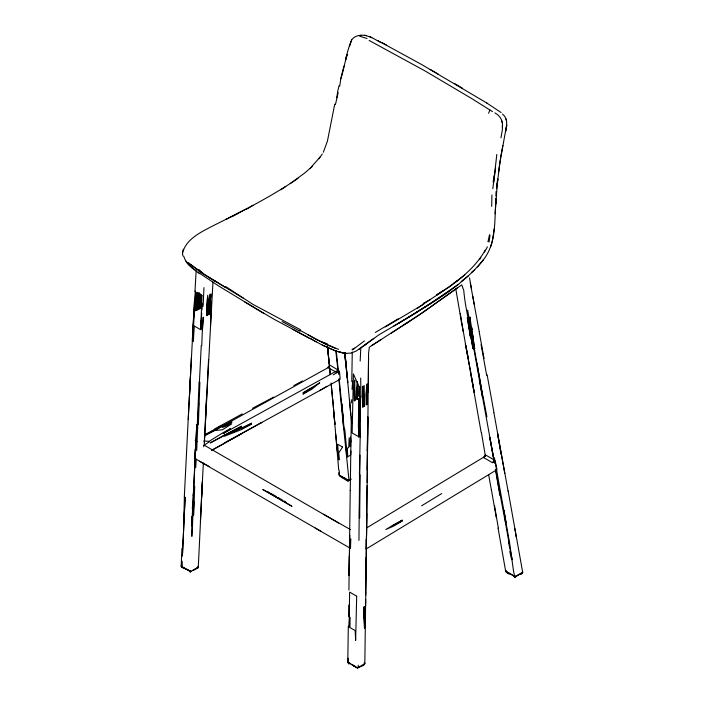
<?xml version="1.0" encoding="UTF-8"?>
<svg xmlns="http://www.w3.org/2000/svg" width="704" height="704" viewBox="0 0 704 704"><rect width="100%" height="100%" fill="white"/><g stroke="black" fill="none" stroke-linecap="round" stroke-linejoin="round"><path stroke-width="1.06" d="M183.806 520.186L184.395 496.258M359.964 455.154L359.374 518.082M365.385 627.343L365.2 616.836M348.929 590.049L349.298 556.178M367.286 470.166L367.734 417.182M368.262 392.357L368.562 353.54L369.31 347.186L423.5 312.092L457.398 287.866M210.883 297L210.901 294.906M352.264 352.018L351.789 381.709M366.23 557.286L366.414 536.052M366.485 540.012L366.96 491.392M366.538 535.762L367.083 485.681M367.074 491.198L367.734 432.687M359.41 474.716L360.175 437.342M360.043 421.608L360.642 397.03M358.952 540.408L359.577 474.751M360.958 396.986L360.703 378.03M359.709 518.003L359.894 474.751M365.675 599.377L364.83 663.634L364.276 664.708L362.78 665.412M365.719 595.241L366.37 548.513M366.494 535.955L366.766 513.586M367.919 416.979L367.162 469.674M491.911 194.973L491.709 206.404M350.24 490.582L351.331 416.574M350.222 490.398L349.114 575.626L349.782 535.295M348.788 616.642L348.806 605.07M357.606 382.659L357.368 399.115L357.042 388.23L356.884 399.423L356.479 388.564L357.306 381.471M358.538 436.867L359.251 398.314M367.761 432.406L368.553 357.421M182.503 253.686C185.478 238.392 203.086 231.132 215.565 224.523C243.813 210.575 271.982 196.108 298.047 178.323M203.139 306.231L203.958 287.61M348.304 626.287L347.794 662.138L350.354 663.758M367.136 482.539L367.338 469.982M365.631 605.95L365.842 592.425M365.763 592.143L366.018 576.233M398.86 323.242C428.622 304.454 461.305 287.584 483.586 259.53C496.452 243.065 494.358 220.906 495.88 201.37M495.968 195.941L496.038 191.594M191.532 536.087L196.768 424.512L191.752 525.994M193.706 514.985L194.7 486.235M367.18 450.85L367.541 432.898M198.37 424.468L199.892 382.254M351.578 402.838L351.657 399.714M485.276 456.28L485.285 454.81L494.199 459.976L494.366 461.525L492.624 462.783L483.525 457.53M211.279 307.622L210.505 325.723M192.878 515.002L192.095 536.272M185.698 568.929L181.192 566.183L181.931 548.486M200.86 329.437L200.983 326.163M201.062 323.981L201.714 313.157M212.969 282.022L210.558 326.005M201.749 345.655L202.884 317.372M197.314 424.697L199.056 382.175M199.399 382.272L201.256 345.673M208.578 359.445L205.515 420.191M339.231 470.483L339.284 475.156L348.814 480.418L351.296 479.125M360.166 361.073L360.818 347.53M188.241 419.514L194.41 301.057M189.429 397.285L190.406 376.772M193.978 311.846L195.272 291.034M192.958 570.346L198.29 567.063L202.391 481.932M206.395 398.869L204.354 442.341M184.342 496.443L189.288 397.663M192.35 340.226L193.098 325.081M191.778 524.401L192.148 516.894M192.139 524.603L192.518 517.106M200.842 510.946L203.35 463.038M495.088 213.743L497.288 183.744M497.385 181.729L497.534 178.71M189.35 397.76L191.365 357.711M191.514 523.723L191.866 516.745M192.28 508.57L192.887 502.366M193.222 495.801L193.336 493.61M201.617 497.517L202.4 481.844M204.23 445.535L210.558 325.82M200.402 521.831L200.974 510.673M193.169 325.266L193.873 312.312M195.58 298.162L195.466 300.291L195.677 298.118M195.756 467.412L196.222 459.043M196.689 450.674L198.704 402.917M196.302 292.635L195.8 310.842L196.416 299.825L196.425 310.517L196.979 292.327M200.675 329.454L201.177 320.707M210.355 309.901L210.848 301.189M200.086 293.982L199.214 309.074L199.153 298.47L198.528 309.426L198.326 292.75M201.186 294.474L200.367 308.475L200.464 297.827L199.839 308.748L199.839 298.135L200.526 294.202M193.204 515.055L193.97 501.908M350.953 451.009L350.715 455.039L347.741 456.738L347.292 448.219L348.718 447.41L349.193 437.73L349.985 446.688L350.636 446.318L350.469 437.008L350.9 441.989M196.152 270.873L194.964 291.447M181.192 566.183L181.227 565.717L182.292 566.966L191.189 571.463M203.597 317.214L202.374 330.334M336.433 372.214L327.58 367.497L329.384 366.274L329.525 364.866L338.554 370.348L338.474 371.518L336.67 372.742L336.283 371.131M201.942 309.918L202.409 303.406M489.104 242.035L489.993 234.986M352.018 389.347L352.66 381.128M348.102 658.178L348.137 662.552M506.255 571.243L505.762 571.331L515.126 576.752L515.055 577.632L514.624 577.368M493.68 182.054L496.813 154.44M496.61 188.672L497.754 179.247L496.795 186.155M353.98 666.002L357.139 667.797L358.054 667.638L358.274 665.227M508.121 490.899L522.694 572.334L515.434 576.585L514.668 576.409L513.515 571.094L509.617 542.898L494.419 457.926M492.809 188.734L495.537 168.15M497.191 185.75L499.347 165.986M502.26 127.054C503.545 121.238 499.981 115.597 494.912 112.895M506.607 125.294L499.453 164.956M197.859 292.978L197.041 299.517L197.102 310.165L197.727 299.174L197.815 309.795L198.44 298.822L199.61 292.811M498.678 172.172L500.553 158.497M339.354 475.006L343.71 478.412M494.234 228.686L492.325 241.384L490.635 246.796M339.75 86.046L340.71 79.042L343.922 66.07M336.767 97.742L337.498 92.84M502.498 114.092C507.927 118.246 507.074 125.743 505.63 131.613M493.126 181.94L494.27 175.182M335.421 104.623L338.21 92.497M505.842 130.205L506.739 125.092M500.949 137.826L502.348 129.923L502.533 124.643M489.465 234.916L487.951 241.754M500.5 158.066L502.867 145.552M334.743 104.139L327.43 141.126L323.33 152.266M340.71 79.042C345.013 66.211 346.174 52.378 351.666 39.961C354.631 35.112 361.557 34.681 366.599 35.631M337.533 92.022L339.082 85.58M348.542 480.19L348.542 481.202L348.022 480.709M345.435 60.086L346.94 54.463M182.565 251.838L183.339 249.198M345.629 60.298L347.186 54.982M349.642 46.094L351.666 39.961M417.094 308.51C441.135 291.271 470.184 276.874 485.118 250.246M195.078 449.073L194.515 458.304L209.088 466.462M350.812 538.815L350.486 548.346M488.629 113.247L489.799 109.912L471.574 98.481L425.198 71.034L369.134 40.454M485.461 454.898L483.674 457.257M484.493 252.102L487.406 246.84M340.208 379.218L339.425 371.078L333.23 374.862M479.635 259.582L480.858 257.33M318.921 158.778L322.274 154M492.474 462.352L494.393 460.319M357.562 668.642L357.342 667.586M522.579 572.202L521.946 573.751L520.705 574.57M261.51 422.787L261.791 422.374L224.057 443.256L339.275 379.746M506.009 570.548L505.622 571.076L498.071 528.106M319.977 157.115L310.068 168.458M477.479 267.036L483.586 259.53M522.808 572.493L516.657 575.863M196.706 568.63L198.229 567.424L197.454 566.799M197.472 568.278L198.229 567.424M364.258 664.294L364.619 663.265M364.408 340.912L352.378 349.976M339.099 474.76L338.967 472.578M312.532 166.258L304.392 173.237L290.312 183.533M468.53 275.678L461.234 281.442M471.328 272.571L474.76 269.834M436.674 294.677L449.117 287.038L464.86 274.93M410.652 316.105L378.946 334.814L356.171 351.076L351.05 353.091L345.787 353.399L336.442 351.305L322.291 345.057L273.794 319.106L244.605 301.893M373.806 338.474L358.706 349.518M367.444 343.191L363.466 346.025M515.046 575.502L514.008 576.259L515.451 576.831L516.402 576.462M458.031 284.557L430.382 303.679L405.61 318.965M468.591 357.676L468.222 357.94L466.752 349.747M453.684 283.307L457.908 280.333M364.83 663.634L358.054 667.638M437.096 294.994L443.282 290.69M449.117 291.183L416.733 312.215M280.896 189.754L285.789 186.454M337.313 371.158L338.554 370.348M209.651 441.619L203.579 445.535L203.817 446.758M390.843 333.441L416.83 316.562L461.736 284.865L463.76 290.426C465.432 310.042 471.161 329.155 473.387 348.823M393.413 326.304L403.762 320.047M372.011 345.312L380.811 339.794M441.751 493.548L421.599 505.815M375.338 332.446L398.174 318.824M402.662 325.591L409.772 321.288M192.878 570.592L198.15 567.406M366.362 528.07L485.408 456.148L481.457 432.758M521.286 573.179L522.614 572.141M246.215 209.387L253.07 205.269M410.238 316.263L417.032 312.25M319.414 390.755L326.911 386.338M211.508 450.428L241.111 434.069M385.326 326.982L423.79 304.11M212.564 449.821L223.925 443.599M252.507 408.294L273.645 397.126M329.287 367.004L204.714 435.89M423.183 303.424L430.487 299.438M214.738 428.921L242.211 413.908M204.38 434.87L215.899 428.815M211.754 431.27L213.585 430.267M214.5 429.774L222.64 425.313L217.818 427.812M293.788 385.651L302.43 380.952M225.843 219.49L245.661 209.229M231.871 216.656L238.814 212.934M515.434 576.585L517.959 575.238M205.295 434.746L207.178 433.778M212.969 430.91L231.818 421.661L222.587 426.721L231.801 422.356L222.57 427.416L231.748 423.905L222.49 429.757L214.465 430.584L208.094 433.382M336.468 371.043L223.194 433.585L230.472 428.63L222.367 433.101L209.167 441.311L203.773 441.003M197.859 567.882L190.124 571.666M352.018 349.342L354.702 348.137M357.394 667.999L363.651 665.315M359.304 35.798L360.967 35.244M483.076 397.531L474.338 348.797M348.946 664.145L347.864 662.49L350.152 663.441M506.026 571.296L506.202 572.238L508.385 573.769M190.177 572.422L190.652 571.349L184.782 568.586L181.289 566.456L181.35 565.946L181.606 567.142L183.383 568.075M339.46 386.83L348.999 480.357M340.032 352.246L345.787 353.399M508.622 542.872L512.31 559.706M364.769 35.2L371.404 37.382L380.978 42.601M507.654 573.417L510.33 574.147M336.222 351.058L342.874 352.994M299.983 330.414C309.047 334.796 317.205 341.255 327.158 343.596M360.017 36.291L367.013 38.518M486.825 103.048L501.116 112.526M307.85 334.629L326.559 344.696L338.624 349.378M332.702 349.712L336.442 351.305M331.778 349.307L322.291 345.057M509.784 551.522L511.641 559.61M321.174 341.739L335.183 348.19M341.079 476.432L342.927 477.286M364.1 662.79L364.76 663.098M190.45 571.56L188.012 570.231M300.432 329.718L252.903 304.348L225.623 286.528M377.837 40.586L421.784 64.618L486.992 103.11M282.119 321.517L299.939 331.223M381.594 42.478L386.654 45.179M292.67 329.296L308.994 338.114M369.274 36.406L371.8 37.77M323.488 514.184L350.398 529.584M356.118 667.418L348.357 662.402M243.373 298.214L203.676 274.243L188.144 262.495M270.767 493.39L276.118 496.382M277.904 497.385L279.682 498.379M199.505 461.261L320.936 531.291M209.924 278.133L217.166 282.269M357.139 667.797L351.261 664.303M315.269 528.097L349.897 548.02M352.845 664.998L355.546 666.556M204.204 445.157L338.659 523.072M430.197 69.45L438.328 74.202M310.253 338.351L316.219 341.836M263.894 313.482L218.407 285.815L198.22 272.351M268.039 491.788L269.861 492.853M514.668 576.409L505.938 571.164M195.158 440.519L197.023 441.637M280.579 498.881L282.33 499.919M284.082 500.966L285.833 502.014M454.995 83.785L462.598 88.343M347.714 480.304L343.851 477.717M198.387 270.697L225.174 287.223M347.67 481.14L339.495 475.983L339.249 474.786M489.799 109.912L492.483 111.672M195.774 270.415C190.634 267.159 185.601 262.61 183.902 256.582M190.784 264.818L203.676 273.909L198.88 269.526M199.61 273.724L192.122 267.978L187.185 262.997M347.864 662.49L348.753 663.291M333.881 412.738L331.179 383.038M185.926 261.034L189.702 265.461M471.328 375.135L465.388 344.001L467.958 358.327M495.132 460.75L497.006 469.621L365.974 549.076L366.098 539.44M501.618 120.886L502.172 122.663M182.521 254.065L183.154 256.212M506.044 119.029L506.537 120.824M473 338.131L470.589 327.052L472.727 338.14M470.298 283.061L479.222 331.663M469.77 326.55L493.61 458.075M481.07 344.538L486.675 375.285M471.944 329.199L471.548 327.158L472.006 330.158M479.222 332.033L484.062 358.591M483.234 397.478L486.939 416.803M489.87 437.466L494.666 463.267M493.847 412.421L508.086 491.181M461.402 321.605L463.276 331.707L460.284 313.702M469.498 277.895L471.504 288.886M482.918 397.566L476.969 363.158M487.106 374.757L493.891 412.139M506.158 522.685L503.897 510.224L505.657 522.826M489.711 437.439L494.164 462.185M466.022 345.655L466.391 347.697M468.019 358.142L481.158 432.353M496.285 517.66L491.462 490.081M471.698 377.388L473.396 386.892M473.774 389.004L474.144 391.116M461.437 321.895L455.787 288.93M504.786 473.475L497.482 433.074L500.94 453.957M494.525 505.586L498.406 528.519M488.646 474.646L491.427 490.362M479.327 379.579L482.451 397.54M495.748 469.48C499.69 494.067 504.944 518.443 508.974 542.96M495.414 469.418L499.858 495.37M470.932 374.422L474.082 392.559M463.478 332.297L465.538 344.291M472.798 296.173L474.17 304.26M472.111 336.662L467.658 310.147M514.914 528.845L516.208 537.082M472.314 332.156L473.22 338.166M344.678 353.03L347.204 377.978M335.755 350.539L338.052 371.272M341.502 403.797L343.033 417.877L339.126 378.602M347.318 456.949L344.828 429.546M350.522 413.081L350.742 415.246M336.248 350.742L338.703 374.431M344.934 352.95L347.82 382.703M338.906 379.597L339.645 386.883M329.164 363.194L330.326 374.678M327.545 346.526L329.164 362.833M327.483 346.72L329.41 366.212M351.666 423.306L344.916 352.73M341.977 403.779L344.159 429.686M329.613 368.289L330.22 374.519M342.707 417.833L343.834 429.634M331.126 383.891L332.526 398.614M327.518 346.394L329.111 363.106M337.33 451.352L335.755 434.298M344.872 352.686L345.884 363.493M347.389 380.054L347.582 382.122M333.81 412.553L334.893 424.415L333.863 412.368M344.749 352.669L345.761 364.153M332.746 399.335L338.721 470.026M349.518 399.406L350.698 413.767M346.227 448.703L346.65 457.09M182.169 561.273L182.292 566.966M360.193 408.338L360.492 437.298M495.792 198.484L495.845 203.544M358.908 411.55L358.785 398.341L358.371 427.284M358.679 427.24L358.714 436.691M365.886 557.612L365.922 576.611M202.004 295.654L200.666 329.692L194.198 325.961L193.38 341.29L193.6 325.6L192.588 340.798L195.703 292.01L195.501 301.919L195.958 302.183L196.495 292.468L202.004 295.654M209.942 303.301L209.871 313.966L210.998 293.762L209.326 303.609L208.718 314.565L208.639 303.952L208.041 314.917L207.742 295.178L206.536 304.999L206.624 315.665L207.222 304.656L207.337 315.286L207.926 304.304L209.845 294.263L209.343 314.239L209.942 303.301M358.802 386.179L358.679 396.132L359.128 396.387L359.594 386.628L359.744 396.73L359.269 437.052L352.158 432.96L353.408 373.93L358.802 386.179M356.682 596.191L355.643 640.429L355.159 630.582L349.95 627.572L350.09 617.426L349.615 617.153L349.114 627.088L349.606 592.099L356.682 596.191M362.877 395.93L362.745 407.229L362.402 396.22L362.991 386.135L363.924 406.481L364.056 395.208L364.566 406.067L364.17 385.493L363.308 406.868L362.877 395.93M366.52 393.694L366.388 404.906L365.957 394.038L367.11 383.891L366.863 404.606L366.52 393.694M363.95 607.077L363.801 618.561L364.531 628.232L364.426 606.795L364.285 618.279L363.95 607.077M354.561 389.726L354.402 400.981L353.945 390.104L354.702 380.028L355.054 400.576L354.561 389.726M183.093 540.804L182.406 556.046L185.143 497.147L183.093 540.804M342.549 447.058L338.818 452.83L338.967 459.985L337.647 444.224L342.549 447.058M319.651 382.844L311.784 389.233L302.931 394.117L311.819 387.966L302.984 392.841L319.651 382.844M393.554 524.823L385.836 529.522L393.58 526.152L402.345 520.819L393.571 525.439L402.327 520.106L393.554 524.823M251.539 423.254L241.56 428.762L251.513 424.046L241.534 429.554L224.303 436.269L241.604 427.31L232.399 432.388L251.539 423.254M224.33 435.169L210.294 442.913L241.63 426.254L224.33 435.169M472.991 348.656L467.324 317.689L470.193 336.213L469.102 326.41L472.991 348.656M291.826 506.22L262.935 489.544L291.826 506.22M472.472 336.486L470.404 326.357L469.885 316.941L474.698 348.621L472.472 336.486"/></g></svg>
